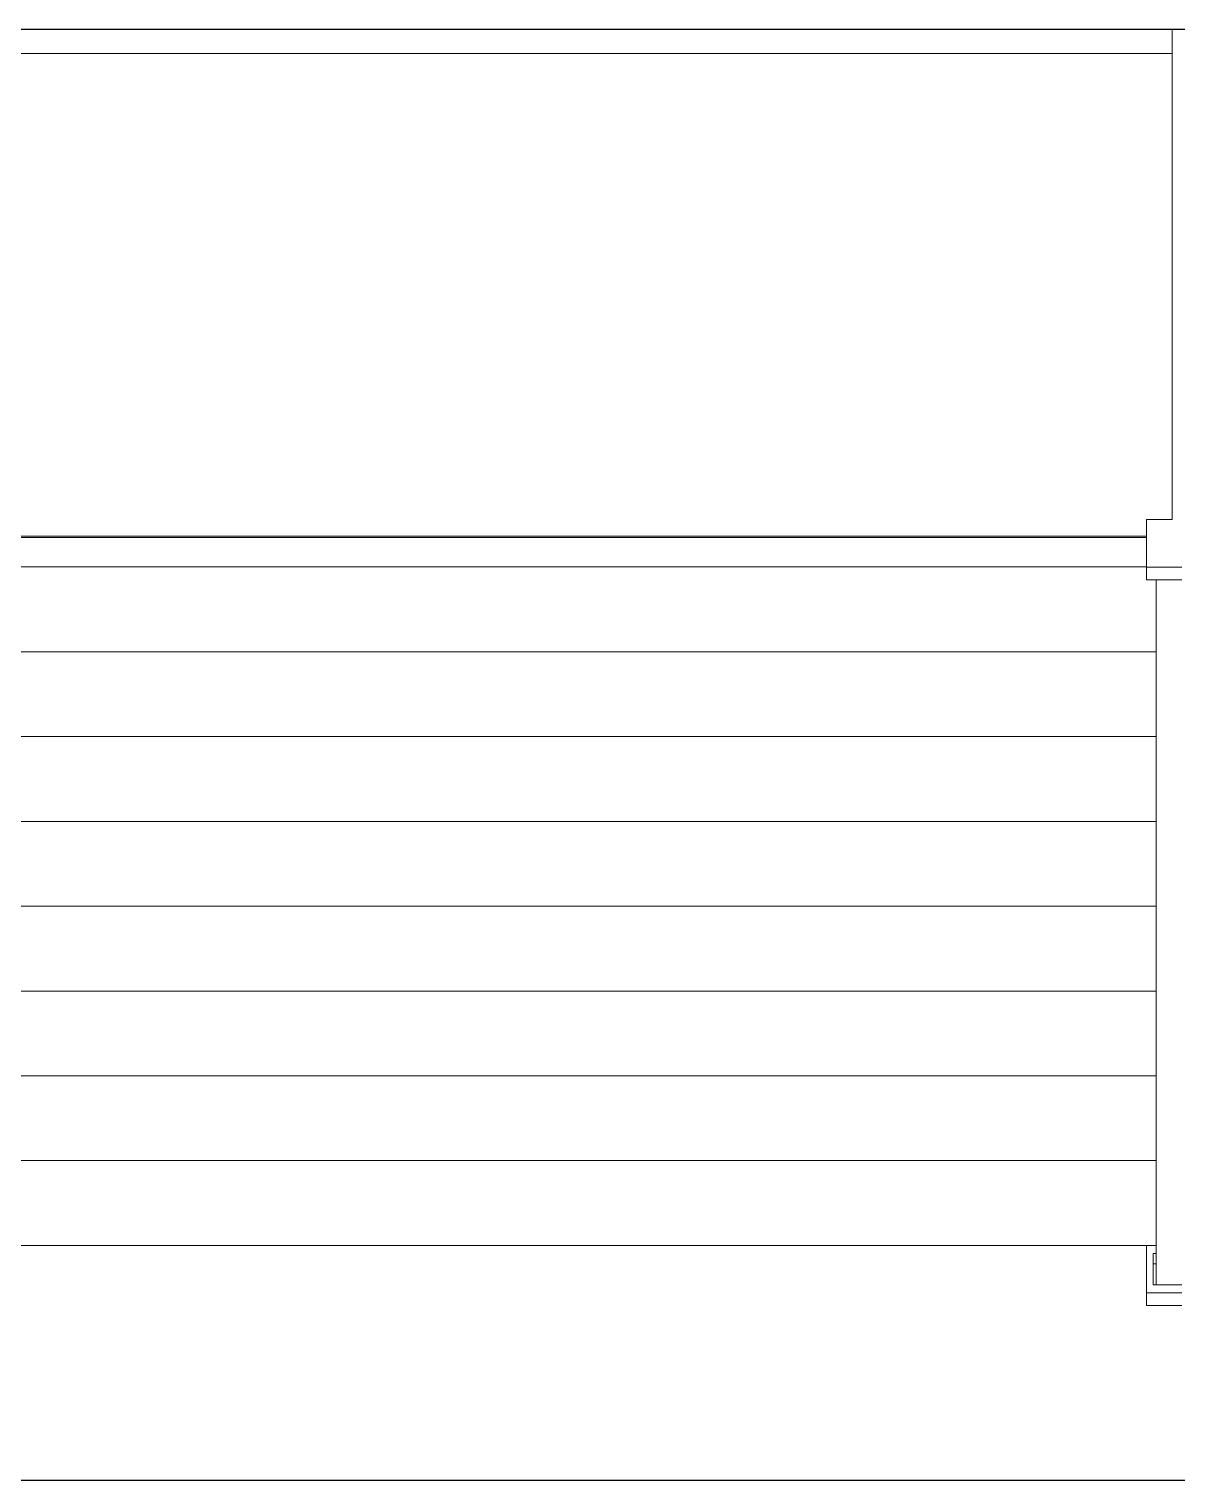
# Model space of a CAD drawing. Extents: x 5031545 to 5313844, y -886381 to -283477.
# Drawn here: x 5276653.3 to 5276930.2, y -787963.8 to -787613.8 of the extents above; entities that cross this region are included whole.
import ezdxf

# ---------------------------------------------------------------- set-up
doc = ezdxf.new("R2010")
doc.units = 0
doc.header["$LTSCALE"] = 1000
doc.header["$MEASUREMENT"] = 0
doc.layers.get('0').update_dxf_attribs({"linetype": 'CONTINUOUS'})
doc.layers.add('平面-空调预留孔', color=252, linetype='CONTINUOUS', lineweight=15)
doc.layers.add('看线', color=185, linetype='CONTINUOUS')

# ---------------------------------------------------------------- blocks, each defined once
blk = doc.blocks.new('gdgdgdrgdfsfs')
at = {"layer": '平面-空调预留孔', "color": 252}
for p, q in [((701373.32, 763967.56), (701455.02, 763967.56)), ((701455.02, 763967.56), (701455.02, 763849.22)), ((703030.02, 763961.62), (701455.02, 763961.62)), ((701455.02, 763849.22), (701461.18, 763849.22)), ((701461.18, 763849.22), (701461.18, 763834.7)), ((703023.86, 763845.19), (701461.18, 763845.19)), ((703023.86, 763844.89), (701461.18, 763844.89)), ((701461.18, 763837.76), (701452.7, 763837.76)), ((703023.86, 763837.79), (701461.18, 763837.79)), ((701452.7, 763834.7), (701461.18, 763834.7)), ((701458.87, 763834.7), (701458.87, 763664.59)), ((703026.17, 763817.33), (701458.87, 763817.33)), ((703026.17, 763796.87), (701458.87, 763796.87)), ((703026.17, 763776.42), (701458.87, 763776.42)), ((703026.17, 763755.96), (701458.87, 763755.96)), ((703026.17, 763735.5), (701458.87, 763735.5)), ((703026.17, 763715.04), (701458.87, 763715.04)), ((703026.17, 763694.59), (701458.87, 763694.59)), ((701458.87, 763674.13), (701461.18, 763674.13)), ((703026.17, 763674.13), (701458.87, 763674.13)), ((701459.64, 763672.22), (701458.87, 763672.22)), ((701459.64, 763664.59), (701459.64, 763672.22)), ((701461.18, 763659.61), (701461.18, 763674.13)), ((701459.64, 763669.66), (701458.87, 763669.66)), ((701452.7, 763664.59), (701459.64, 763664.59)), ((701461.18, 763662.68), (701452.7, 763662.68)), ((701452.7, 763659.61), (701461.18, 763659.61))]:
    blk.add_line(p, q, dxfattribs=at)
blk = doc.blocks.new('A$C547B2CCF')
at = {"layer": '看线', "color": 252, "ltscale": 0.5}
for points in [[(28050.01, 1750), (32550, 1749.99)], [(30550, 1749.99), (30550, 1399.99), (32550, 1399.99), (32550, 1749.99)]]:
    blk.add_lwpolyline(points, dxfattribs=at)
at = {"layer": '平面-空调预留孔', "color": 252, "xscale": -1}
blk.add_blockref('gdgdgdrgdfsfs', (733792.52, -762217.56), dxfattribs=at)

msp = doc.modelspace()

# ---------------------------------------------------------------- block references
at = {"color": 2}
msp.add_blockref('A$C547B2CCF', (5244591.53, -789363.8), dxfattribs=at)

doc.saveas('drawing.dxf')
